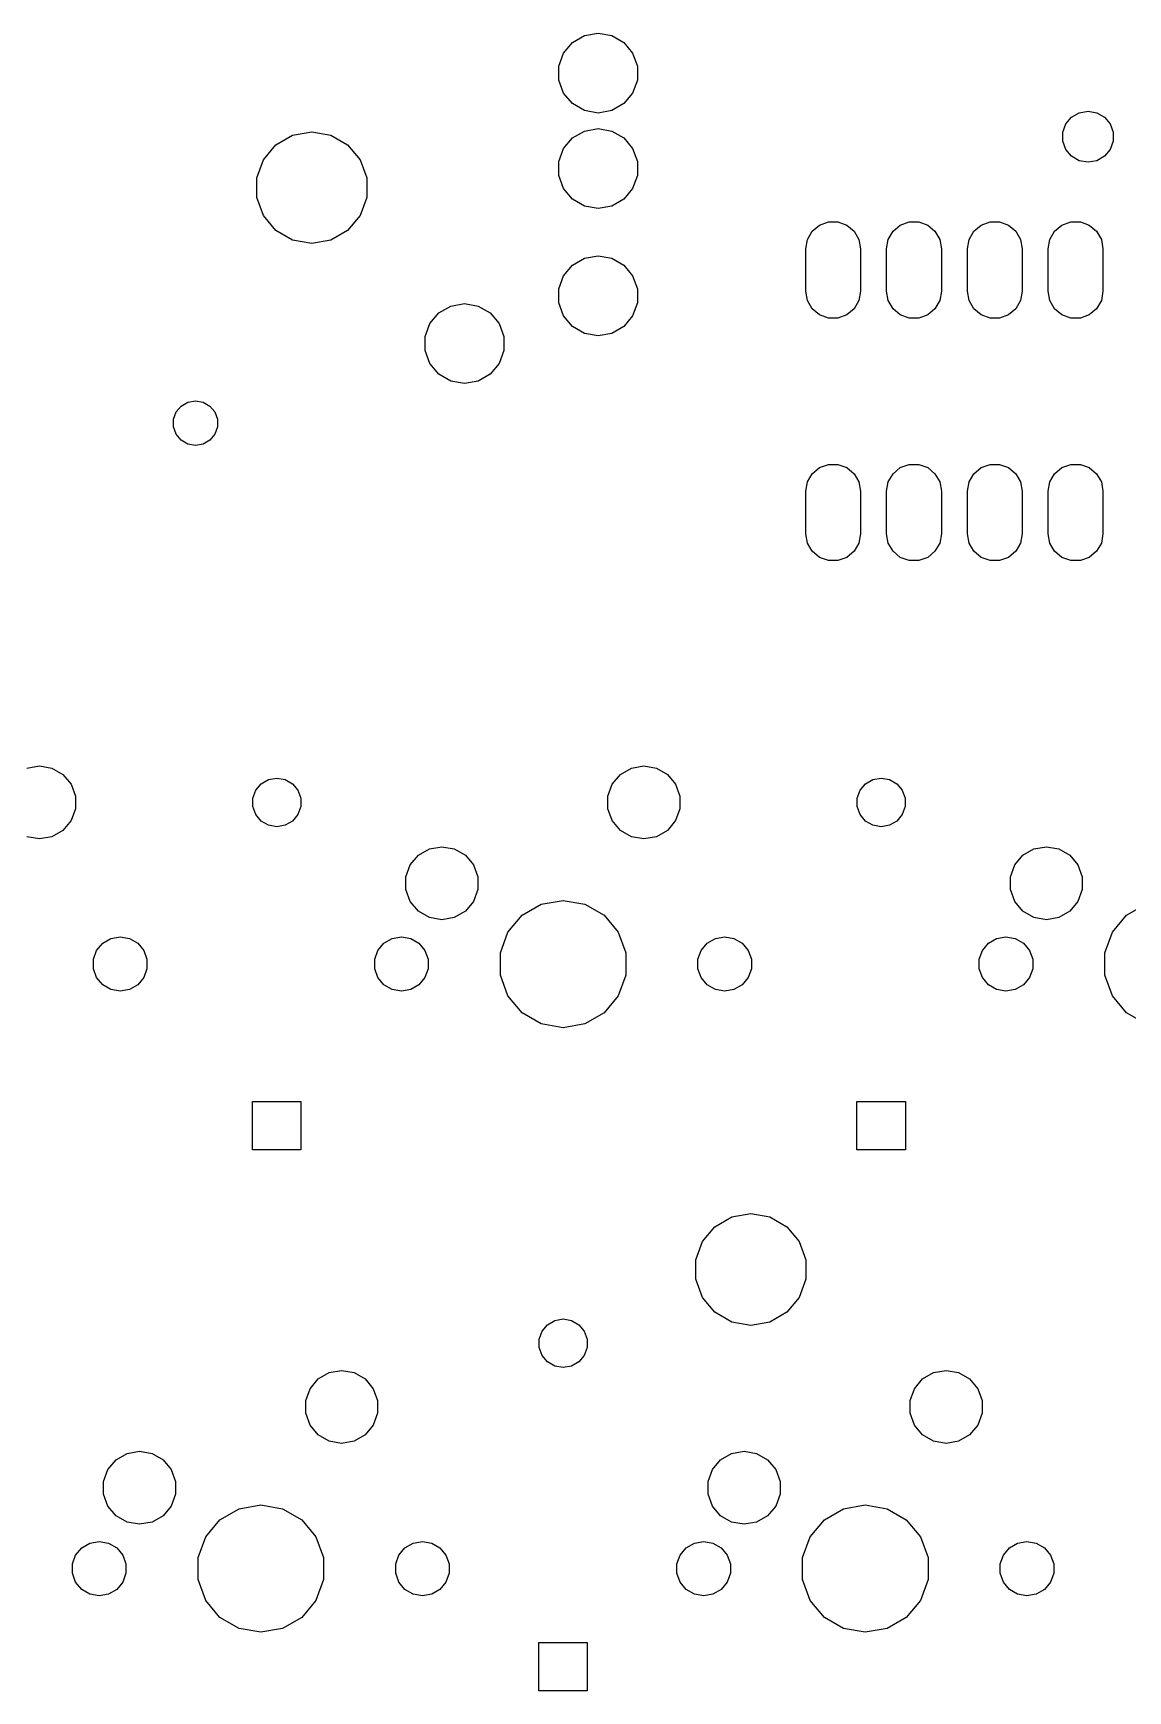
# Model space of a CAD drawing. Extents: x 30 to 168, y -145 to -30.
# Drawn here: x 99.3 to 133.8, y -82.8 to -30.7 of the extents above; entities that cross this region are included whole.
import ezdxf

# ---------------------------------------------------------------- set-up
doc = ezdxf.new("R2010")
doc.units = 0
doc.header["$MEASUREMENT"] = 0
doc.layers.add('BLACK', color=7, linetype='CONTINUOUS')

msp = doc.modelspace()

# ---------------------------------------------------------------- linework, layer by layer
at = {"layer": 'Black'}
for p, q in [((116.013, -31.3726), (116.293, -31.0388)), ((116.293, -31.0388), (116.671, -30.8209)), ((116.671, -30.8209), (117.1, -30.7452)), ((117.1, -30.7452), (117.529, -30.8209)), ((117.529, -30.8209), (117.907, -31.0388)), ((117.907, -31.0388), (118.187, -31.3726)), ((115.864, -31.7821), (116.013, -31.3726)), ((118.187, -31.3726), (118.336, -31.7821)), ((115.864, -32.2179), (115.864, -31.7821)), ((116.013, -32.6274), (115.864, -32.2179)), ((118.336, -32.2179), (118.187, -32.6274)), ((118.336, -31.7821), (118.336, -32.2179)), ((116.293, -32.9612), (116.013, -32.6274)), ((118.187, -32.6274), (117.907, -32.9612)), ((116.671, -33.1791), (116.293, -32.9612)), ((117.1, -33.2548), (116.671, -33.1791)), ((117.529, -33.1791), (117.1, -33.2548)), ((117.907, -32.9612), (117.529, -33.1791)), ((131.984, -33.3848), (132.225, -33.2454)), ((132.225, -33.2454), (132.5, -33.1969)), ((132.5, -33.1969), (132.775, -33.2454)), ((132.775, -33.2454), (133.016, -33.3848)), ((107.499, -33.9493), (108.1, -33.8433)), ((108.1, -33.8433), (108.701, -33.9493)), ((116.293, -34.0388), (116.671, -33.8209)), ((116.671, -33.8209), (117.1, -33.7452)), ((117.1, -33.7452), (117.529, -33.8209)), ((117.529, -33.8209), (117.907, -34.0388)), ((131.709, -33.8606), (131.805, -33.5985)), ((131.709, -34.1394), (131.709, -33.8606)), ((131.805, -33.5985), (131.984, -33.3848)), ((133.016, -33.3848), (133.195, -33.5985)), ((133.195, -33.5985), (133.291, -33.8606)), ((133.291, -33.8606), (133.291, -34.1394)), ((106.579, -34.7217), (106.971, -34.2543)), ((106.971, -34.2543), (107.499, -33.9493)), ((108.701, -33.9493), (109.229, -34.2543)), ((109.229, -34.2543), (109.621, -34.7217)), ((115.864, -34.7821), (116.013, -34.3726)), ((116.013, -34.3726), (116.293, -34.0388)), ((117.907, -34.0388), (118.187, -34.3726)), ((118.187, -34.3726), (118.336, -34.7821)), ((131.805, -34.4015), (131.709, -34.1394)), ((133.291, -34.1394), (133.195, -34.4015)), ((106.37, -35.295), (106.579, -34.7217)), ((109.621, -34.7217), (109.83, -35.295)), ((115.864, -35.2179), (115.864, -34.7821)), ((118.336, -34.7821), (118.336, -35.2179)), ((131.984, -34.6152), (131.805, -34.4015)), ((132.225, -34.7546), (131.984, -34.6152)), ((132.5, -34.8031), (132.225, -34.7546)), ((132.775, -34.7546), (132.5, -34.8031)), ((133.016, -34.6152), (132.775, -34.7546)), ((133.195, -34.4015), (133.016, -34.6152)), ((106.37, -35.905), (106.37, -35.295)), ((109.83, -35.295), (109.83, -35.905)), ((116.013, -35.6274), (115.864, -35.2179)), ((118.336, -35.2179), (118.187, -35.6274)), ((106.579, -36.4783), (106.37, -35.905)), ((109.83, -35.905), (109.621, -36.4783)), ((116.293, -35.9612), (116.013, -35.6274)), ((118.187, -35.6274), (117.907, -35.9612)), ((116.671, -36.1791), (116.293, -35.9612)), ((117.1, -36.2548), (116.671, -36.1791)), ((117.529, -36.1791), (117.1, -36.2548)), ((117.907, -35.9612), (117.529, -36.1791)), ((106.971, -36.9457), (106.579, -36.4783)), ((107.499, -37.2507), (106.971, -36.9457)), ((109.229, -36.9457), (108.701, -37.2507)), ((109.621, -36.4783), (109.229, -36.9457)), ((123.681, -37.2295), (123.831, -36.9707)), ((123.831, -36.9707), (124.06, -36.7787)), ((124.06, -36.7787), (124.341, -36.6765)), ((124.341, -36.6765), (124.639, -36.6765)), ((124.639, -36.6765), (124.92, -36.7787)), ((124.92, -36.7787), (125.149, -36.9707)), ((125.149, -36.9707), (125.299, -37.2295)), ((126.221, -37.2295), (126.371, -36.9707)), ((126.371, -36.9707), (126.6, -36.7787)), ((126.6, -36.7787), (126.881, -36.6765)), ((126.881, -36.6765), (127.179, -36.6765)), ((127.179, -36.6765), (127.46, -36.7787)), ((127.46, -36.7787), (127.689, -36.9707)), ((127.689, -36.9707), (127.839, -37.2295)), ((128.761, -37.2295), (128.911, -36.9707)), ((128.911, -36.9707), (129.14, -36.7787)), ((129.14, -36.7787), (129.421, -36.6765)), ((129.421, -36.6765), (129.719, -36.6765)), ((129.719, -36.6765), (130, -36.7787)), ((130, -36.7787), (130.229, -36.9707)), ((130.229, -36.9707), (130.379, -37.2295)), ((131.301, -37.2295), (131.451, -36.9707)), ((131.451, -36.9707), (131.68, -36.7787)), ((131.68, -36.7787), (131.961, -36.6765)), ((131.961, -36.6765), (132.259, -36.6765)), ((132.259, -36.6765), (132.54, -36.7787)), ((132.54, -36.7787), (132.769, -36.9707)), ((132.769, -36.9707), (132.919, -37.2295)), ((108.1, -37.3567), (107.499, -37.2507)), ((108.701, -37.2507), (108.1, -37.3567)), ((123.63, -37.5238), (123.681, -37.2295)), ((125.299, -37.2295), (125.35, -37.5238)), ((126.17, -37.5238), (126.221, -37.2295)), ((127.839, -37.2295), (127.89, -37.5238)), ((128.71, -37.5238), (128.761, -37.2295)), ((130.379, -37.2295), (130.43, -37.5238)), ((131.25, -37.5238), (131.301, -37.2295)), ((132.919, -37.2295), (132.97, -37.5238)), ((116.293, -38.0388), (116.671, -37.8209)), ((116.671, -37.8209), (117.1, -37.7452)), ((117.1, -37.7452), (117.529, -37.8209)), ((117.529, -37.8209), (117.907, -38.0388)), ((123.63, -38.8562), (123.63, -37.5238)), ((125.35, -37.5238), (125.35, -38.8562)), ((126.17, -38.8562), (126.17, -37.5238)), ((127.89, -37.5238), (127.89, -38.8562)), ((128.71, -38.8562), (128.71, -37.5238)), ((130.43, -37.5238), (130.43, -38.8562)), ((131.25, -38.8562), (131.25, -37.5238)), ((132.97, -37.5238), (132.97, -38.8562)), ((115.864, -38.7821), (116.013, -38.3726)), ((116.013, -38.3726), (116.293, -38.0388)), ((117.907, -38.0388), (118.187, -38.3726)), ((118.187, -38.3726), (118.336, -38.7821)), ((115.864, -39.2179), (115.864, -38.7821)), ((118.336, -38.7821), (118.336, -39.2179)), ((123.681, -39.1505), (123.63, -38.8562)), ((125.35, -38.8562), (125.299, -39.1505)), ((126.221, -39.1505), (126.17, -38.8562)), ((127.89, -38.8562), (127.839, -39.1505)), ((128.761, -39.1505), (128.71, -38.8562)), ((130.43, -38.8562), (130.379, -39.1505)), ((131.301, -39.1505), (131.25, -38.8562)), ((132.97, -38.8562), (132.919, -39.1505)), ((111.813, -39.8726), (112.093, -39.5388)), ((112.093, -39.5388), (112.471, -39.3209)), ((112.471, -39.3209), (112.9, -39.2452)), ((112.9, -39.2452), (113.329, -39.3209)), ((113.329, -39.3209), (113.707, -39.5388)), ((113.707, -39.5388), (113.987, -39.8726)), ((116.013, -39.6274), (115.864, -39.2179)), ((118.336, -39.2179), (118.187, -39.6274)), ((123.831, -39.4093), (123.681, -39.1505)), ((124.06, -39.6013), (123.831, -39.4093)), ((125.149, -39.4093), (124.92, -39.6013)), ((125.299, -39.1505), (125.149, -39.4093)), ((126.371, -39.4093), (126.221, -39.1505)), ((126.6, -39.6013), (126.371, -39.4093)), ((127.689, -39.4093), (127.46, -39.6013)), ((127.839, -39.1505), (127.689, -39.4093)), ((128.911, -39.4093), (128.761, -39.1505)), ((129.14, -39.6013), (128.911, -39.4093)), ((130.229, -39.4093), (130, -39.6013)), ((130.379, -39.1505), (130.229, -39.4093)), ((131.451, -39.4093), (131.301, -39.1505)), ((131.68, -39.6013), (131.451, -39.4093)), ((132.769, -39.4093), (132.54, -39.6013)), ((132.919, -39.1505), (132.769, -39.4093)), ((111.664, -40.2821), (111.813, -39.8726)), ((113.987, -39.8726), (114.136, -40.2821)), ((116.293, -39.9612), (116.013, -39.6274)), ((116.671, -40.1791), (116.293, -39.9612)), ((117.907, -39.9612), (117.529, -40.1791)), ((118.187, -39.6274), (117.907, -39.9612)), ((124.341, -39.7035), (124.06, -39.6013)), ((124.639, -39.7035), (124.341, -39.7035)), ((124.92, -39.6013), (124.639, -39.7035)), ((126.881, -39.7035), (126.6, -39.6013)), ((127.179, -39.7035), (126.881, -39.7035)), ((127.46, -39.6013), (127.179, -39.7035)), ((129.421, -39.7035), (129.14, -39.6013)), ((129.719, -39.7035), (129.421, -39.7035)), ((130, -39.6013), (129.719, -39.7035)), ((131.961, -39.7035), (131.68, -39.6013)), ((132.259, -39.7035), (131.961, -39.7035)), ((132.54, -39.6013), (132.259, -39.7035)), ((111.664, -40.7179), (111.664, -40.2821)), ((114.136, -40.2821), (114.136, -40.7179)), ((117.1, -40.2548), (116.671, -40.1791)), ((117.529, -40.1791), (117.1, -40.2548)), ((111.813, -41.1274), (111.664, -40.7179)), ((112.093, -41.4612), (111.813, -41.1274)), ((113.987, -41.1274), (113.707, -41.4612)), ((114.136, -40.7179), (113.987, -41.1274)), ((112.471, -41.6791), (112.093, -41.4612)), ((113.707, -41.4612), (113.329, -41.6791)), ((112.9, -41.7548), (112.471, -41.6791)), ((113.329, -41.6791), (112.9, -41.7548)), ((103.754, -42.8782), (103.838, -42.6494)), ((103.838, -42.6494), (103.994, -42.4629)), ((103.994, -42.4629), (104.205, -42.3411)), ((104.205, -42.3411), (104.445, -42.2988)), ((104.445, -42.2988), (104.685, -42.3411)), ((104.685, -42.3411), (104.896, -42.4629)), ((104.896, -42.4629), (105.052, -42.6494)), ((105.052, -42.6494), (105.136, -42.8782)), ((103.754, -43.1218), (103.754, -42.8782)), ((103.838, -43.3506), (103.754, -43.1218)), ((105.136, -43.1218), (105.052, -43.3506)), ((105.136, -42.8782), (105.136, -43.1218)), ((103.994, -43.5371), (103.838, -43.3506)), ((104.205, -43.6589), (103.994, -43.5371)), ((104.445, -43.7012), (104.205, -43.6589)), ((104.685, -43.6589), (104.445, -43.7012)), ((104.896, -43.5371), (104.685, -43.6589)), ((105.052, -43.3506), (104.896, -43.5371)), ((123.681, -44.8495), (123.831, -44.5907)), ((123.831, -44.5907), (124.06, -44.3987)), ((124.06, -44.3987), (124.341, -44.2965)), ((124.341, -44.2965), (124.639, -44.2965)), ((124.639, -44.2965), (124.92, -44.3987)), ((124.92, -44.3987), (125.149, -44.5907)), ((125.149, -44.5907), (125.299, -44.8495)), ((126.221, -44.8495), (126.371, -44.5907)), ((126.371, -44.5907), (126.6, -44.3987)), ((126.6, -44.3987), (126.881, -44.2965)), ((126.881, -44.2965), (127.179, -44.2965)), ((127.179, -44.2965), (127.46, -44.3987)), ((127.46, -44.3987), (127.689, -44.5907)), ((127.689, -44.5907), (127.839, -44.8495)), ((128.761, -44.8495), (128.911, -44.5907)), ((128.911, -44.5907), (129.14, -44.3987)), ((129.14, -44.3987), (129.421, -44.2965)), ((129.421, -44.2965), (129.719, -44.2965)), ((129.719, -44.2965), (130, -44.3987)), ((130, -44.3987), (130.229, -44.5907)), ((130.229, -44.5907), (130.379, -44.8495)), ((131.301, -44.8495), (131.451, -44.5907)), ((131.451, -44.5907), (131.68, -44.3987)), ((131.68, -44.3987), (131.961, -44.2965)), ((131.961, -44.2965), (132.259, -44.2965)), ((132.259, -44.2965), (132.54, -44.3987)), ((132.54, -44.3987), (132.769, -44.5907)), ((132.769, -44.5907), (132.919, -44.8495)), ((123.63, -45.1438), (123.681, -44.8495)), ((123.63, -46.4762), (123.63, -45.1438)), ((125.299, -44.8495), (125.35, -45.1438)), ((125.35, -45.1438), (125.35, -46.4762)), ((126.17, -45.1438), (126.221, -44.8495)), ((126.17, -46.4762), (126.17, -45.1438)), ((127.839, -44.8495), (127.89, -45.1438)), ((127.89, -45.1438), (127.89, -46.4762)), ((128.71, -45.1438), (128.761, -44.8495)), ((128.71, -46.4762), (128.71, -45.1438)), ((130.379, -44.8495), (130.43, -45.1438)), ((130.43, -45.1438), (130.43, -46.4762)), ((131.25, -45.1438), (131.301, -44.8495)), ((131.25, -46.4762), (131.25, -45.1438)), ((132.919, -44.8495), (132.97, -45.1438)), ((132.97, -45.1438), (132.97, -46.4762)), ((123.681, -46.7705), (123.63, -46.4762)), ((123.831, -47.0293), (123.681, -46.7705)), ((125.299, -46.7705), (125.149, -47.0293)), ((125.35, -46.4762), (125.299, -46.7705)), ((126.221, -46.7705), (126.17, -46.4762)), ((126.371, -47.0293), (126.221, -46.7705)), ((127.839, -46.7705), (127.689, -47.0293)), ((127.89, -46.4762), (127.839, -46.7705)), ((128.761, -46.7705), (128.71, -46.4762)), ((128.911, -47.0293), (128.761, -46.7705)), ((130.379, -46.7705), (130.229, -47.0293)), ((130.43, -46.4762), (130.379, -46.7705)), ((131.301, -46.7705), (131.25, -46.4762)), ((131.451, -47.0293), (131.301, -46.7705)), ((132.919, -46.7705), (132.769, -47.0293)), ((132.97, -46.4762), (132.919, -46.7705)), ((124.06, -47.2213), (123.831, -47.0293)), ((124.341, -47.3235), (124.06, -47.2213)), ((124.639, -47.3235), (124.341, -47.3235)), ((124.92, -47.2213), (124.639, -47.3235)), ((125.149, -47.0293), (124.92, -47.2213)), ((126.6, -47.2213), (126.371, -47.0293)), ((126.881, -47.3235), (126.6, -47.2213)), ((127.179, -47.3235), (126.881, -47.3235)), ((127.46, -47.2213), (127.179, -47.3235)), ((127.689, -47.0293), (127.46, -47.2213)), ((129.14, -47.2213), (128.911, -47.0293)), ((129.421, -47.3235), (129.14, -47.2213)), ((129.719, -47.3235), (129.421, -47.3235)), ((130, -47.2213), (129.719, -47.3235)), ((130.229, -47.0293), (130, -47.2213)), ((131.68, -47.2213), (131.451, -47.0293)), ((131.961, -47.3235), (131.68, -47.2213)), ((132.259, -47.3235), (131.961, -47.3235)), ((132.54, -47.2213), (132.259, -47.3235)), ((132.769, -47.0293), (132.54, -47.2213)), ((99.1476, -53.8418), (99.54, -53.7726)), ((99.54, -53.7726), (99.9324, -53.8418)), ((99.9324, -53.8418), (100.278, -54.0411)), ((100.278, -54.0411), (100.534, -54.3463)), ((106.738, -54.2012), (107, -54.1551)), ((107, -54.1551), (107.262, -54.2012)), ((117.546, -54.3463), (117.802, -54.0411)), ((117.802, -54.0411), (118.148, -53.8418)), ((118.148, -53.8418), (118.54, -53.7726)), ((118.54, -53.7726), (118.932, -53.8418)), ((118.932, -53.8418), (119.278, -54.0411)), ((119.278, -54.0411), (119.534, -54.3463)), ((125.738, -54.2012), (126, -54.1551)), ((126, -54.1551), (126.262, -54.2012)), ((100.534, -54.3463), (100.67, -54.7208)), ((106.247, -54.7872), (106.338, -54.5375)), ((106.338, -54.5375), (106.508, -54.334)), ((106.508, -54.334), (106.738, -54.2012)), ((107.262, -54.2012), (107.492, -54.334)), ((107.492, -54.334), (107.662, -54.5375)), ((107.662, -54.5375), (107.753, -54.7872)), ((117.41, -54.7208), (117.546, -54.3463)), ((119.534, -54.3463), (119.67, -54.7208)), ((125.247, -54.7872), (125.338, -54.5375)), ((125.338, -54.5375), (125.508, -54.334)), ((125.508, -54.334), (125.738, -54.2012)), ((126.262, -54.2012), (126.492, -54.334)), ((126.492, -54.334), (126.662, -54.5375)), ((126.662, -54.5375), (126.753, -54.7872)), ((100.67, -55.1192), (100.534, -55.4937)), ((100.67, -54.7208), (100.67, -55.1192)), ((106.247, -55.0528), (106.247, -54.7872)), ((106.338, -55.3025), (106.247, -55.0528)), ((107.753, -55.0528), (107.662, -55.3025)), ((107.753, -54.7872), (107.753, -55.0528)), ((117.41, -55.1192), (117.41, -54.7208)), ((117.546, -55.4937), (117.41, -55.1192)), ((119.67, -55.1192), (119.534, -55.4937)), ((119.67, -54.7208), (119.67, -55.1192)), ((125.247, -55.0528), (125.247, -54.7872)), ((125.338, -55.3025), (125.247, -55.0528)), ((126.753, -55.0528), (126.662, -55.3025)), ((126.753, -54.7872), (126.753, -55.0528)), ((100.534, -55.4937), (100.278, -55.7989)), ((106.508, -55.506), (106.338, -55.3025)), ((106.738, -55.6388), (106.508, -55.506)), ((107, -55.6849), (106.738, -55.6388)), ((107.262, -55.6388), (107, -55.6849)), ((107.492, -55.506), (107.262, -55.6388)), ((107.662, -55.3025), (107.492, -55.506)), ((117.802, -55.7989), (117.546, -55.4937)), ((119.534, -55.4937), (119.278, -55.7989)), ((125.508, -55.506), (125.338, -55.3025)), ((125.738, -55.6388), (125.508, -55.506)), ((126, -55.6849), (125.738, -55.6388)), ((126.262, -55.6388), (126, -55.6849)), ((126.492, -55.506), (126.262, -55.6388)), ((126.662, -55.3025), (126.492, -55.506)), ((99.54, -56.0674), (99.1476, -55.9982)), ((99.9324, -55.9982), (99.54, -56.0674)), ((100.278, -55.7989), (99.9324, -55.9982)), ((118.148, -55.9982), (117.802, -55.7989)), ((118.54, -56.0674), (118.148, -55.9982)), ((118.932, -55.9982), (118.54, -56.0674)), ((119.278, -55.7989), (118.932, -55.9982)), ((111.196, -56.8863), (111.452, -56.5811)), ((111.452, -56.5811), (111.798, -56.3818)), ((111.798, -56.3818), (112.19, -56.3126)), ((112.19, -56.3126), (112.582, -56.3818)), ((112.582, -56.3818), (112.928, -56.5811)), ((112.928, -56.5811), (113.184, -56.8863)), ((130.196, -56.8863), (130.452, -56.5811)), ((130.452, -56.5811), (130.798, -56.3818)), ((130.798, -56.3818), (131.19, -56.3126)), ((131.19, -56.3126), (131.582, -56.3818)), ((131.582, -56.3818), (131.928, -56.5811)), ((131.928, -56.5811), (132.184, -56.8863)), ((111.06, -57.2608), (111.196, -56.8863)), ((111.06, -57.6592), (111.06, -57.2608)), ((113.184, -56.8863), (113.32, -57.2608)), ((113.32, -57.2608), (113.32, -57.6592)), ((130.06, -57.2608), (130.196, -56.8863)), ((130.06, -57.6592), (130.06, -57.2608)), ((132.184, -56.8863), (132.32, -57.2608)), ((132.32, -57.2608), (132.32, -57.6592)), ((111.196, -58.0337), (111.06, -57.6592)), ((113.32, -57.6592), (113.184, -58.0337)), ((130.196, -58.0337), (130.06, -57.6592)), ((132.32, -57.6592), (132.184, -58.0337)), ((111.452, -58.3389), (111.196, -58.0337)), ((111.798, -58.5382), (111.452, -58.3389)), ((112.928, -58.3389), (112.582, -58.5382)), ((113.184, -58.0337), (112.928, -58.3389)), ((114.713, -58.4667), (115.315, -58.1192)), ((115.315, -58.1192), (116, -57.9985)), ((116, -57.9985), (116.685, -58.1192)), ((116.685, -58.1192), (117.287, -58.4667)), ((130.452, -58.3389), (130.196, -58.0337)), ((130.798, -58.5382), (130.452, -58.3389)), ((131.928, -58.3389), (131.582, -58.5382)), ((132.184, -58.0337), (131.928, -58.3389)), ((133.713, -58.4667), (134.315, -58.1192)), ((112.19, -58.6074), (111.798, -58.5382)), ((112.582, -58.5382), (112.19, -58.6074)), ((114.267, -58.9992), (114.713, -58.4667)), ((117.287, -58.4667), (117.733, -58.9992)), ((131.19, -58.6074), (130.798, -58.5382)), ((131.582, -58.5382), (131.19, -58.6074)), ((133.267, -58.9992), (133.713, -58.4667)), ((101.34, -59.5729), (101.531, -59.3457)), ((101.531, -59.3457), (101.788, -59.1974)), ((101.788, -59.1974), (102.08, -59.1458)), ((102.08, -59.1458), (102.372, -59.1974)), ((102.372, -59.1974), (102.629, -59.3457)), ((102.629, -59.3457), (102.82, -59.5729)), ((110.18, -59.5729), (110.371, -59.3457)), ((110.371, -59.3457), (110.628, -59.1974)), ((110.628, -59.1974), (110.92, -59.1458)), ((110.92, -59.1458), (111.212, -59.1974)), ((111.212, -59.1974), (111.469, -59.3457)), ((111.469, -59.3457), (111.66, -59.5729)), ((114.029, -59.6524), (114.267, -58.9992)), ((117.733, -58.9992), (117.971, -59.6524)), ((120.34, -59.5729), (120.531, -59.3457)), ((120.531, -59.3457), (120.788, -59.1974)), ((120.788, -59.1974), (121.08, -59.1458)), ((121.08, -59.1458), (121.372, -59.1974)), ((121.372, -59.1974), (121.629, -59.3457)), ((121.629, -59.3457), (121.82, -59.5729)), ((129.18, -59.5729), (129.371, -59.3457)), ((129.371, -59.3457), (129.628, -59.1974)), ((129.628, -59.1974), (129.92, -59.1458)), ((129.92, -59.1458), (130.212, -59.1974)), ((130.212, -59.1974), (130.469, -59.3457)), ((130.469, -59.3457), (130.66, -59.5729)), ((133.029, -59.6524), (133.267, -58.9992)), ((101.239, -59.8517), (101.34, -59.5729)), ((101.239, -60.1483), (101.239, -59.8517)), ((102.82, -59.5729), (102.921, -59.8517)), ((102.921, -59.8517), (102.921, -60.1483)), ((110.079, -59.8517), (110.18, -59.5729)), ((110.079, -60.1483), (110.079, -59.8517)), ((111.66, -59.5729), (111.761, -59.8517)), ((111.761, -59.8517), (111.761, -60.1483)), ((114.029, -60.3476), (114.029, -59.6524)), ((117.971, -59.6524), (117.971, -60.3476)), ((120.239, -59.8517), (120.34, -59.5729)), ((120.239, -60.1483), (120.239, -59.8517)), ((121.82, -59.5729), (121.921, -59.8517)), ((121.921, -59.8517), (121.921, -60.1483)), ((129.079, -59.8517), (129.18, -59.5729)), ((129.079, -60.1483), (129.079, -59.8517)), ((130.66, -59.5729), (130.761, -59.8517)), ((130.761, -59.8517), (130.761, -60.1483)), ((133.029, -60.3476), (133.029, -59.6524)), ((101.34, -60.4271), (101.239, -60.1483)), ((101.531, -60.6543), (101.34, -60.4271)), ((102.82, -60.4271), (102.629, -60.6543)), ((102.921, -60.1483), (102.82, -60.4271)), ((110.18, -60.4271), (110.079, -60.1483)), ((110.371, -60.6543), (110.18, -60.4271)), ((111.66, -60.4271), (111.469, -60.6543)), ((111.761, -60.1483), (111.66, -60.4271)), ((114.267, -61.0008), (114.029, -60.3476)), ((117.971, -60.3476), (117.733, -61.0008)), ((120.34, -60.4271), (120.239, -60.1483)), ((120.531, -60.6543), (120.34, -60.4271)), ((121.82, -60.4271), (121.629, -60.6543)), ((121.921, -60.1483), (121.82, -60.4271)), ((129.18, -60.4271), (129.079, -60.1483)), ((129.371, -60.6543), (129.18, -60.4271)), ((130.66, -60.4271), (130.469, -60.6543)), ((130.761, -60.1483), (130.66, -60.4271)), ((133.267, -61.0008), (133.029, -60.3476)), ((101.788, -60.8026), (101.531, -60.6543)), ((102.08, -60.8541), (101.788, -60.8026)), ((102.372, -60.8026), (102.08, -60.8541)), ((102.629, -60.6543), (102.372, -60.8026)), ((110.628, -60.8026), (110.371, -60.6543)), ((110.92, -60.8541), (110.628, -60.8026)), ((111.212, -60.8026), (110.92, -60.8541)), ((111.469, -60.6543), (111.212, -60.8026)), ((120.788, -60.8026), (120.531, -60.6543)), ((121.08, -60.8541), (120.788, -60.8026)), ((121.372, -60.8026), (121.08, -60.8541)), ((121.629, -60.6543), (121.372, -60.8026)), ((129.628, -60.8026), (129.371, -60.6543)), ((129.92, -60.8541), (129.628, -60.8026)), ((130.212, -60.8026), (129.92, -60.8541)), ((130.469, -60.6543), (130.212, -60.8026)), ((114.713, -61.5332), (114.267, -61.0008)), ((117.733, -61.0008), (117.287, -61.5332)), ((133.713, -61.5332), (133.267, -61.0008)), ((115.315, -61.8808), (114.713, -61.5332)), ((116, -62.0015), (115.315, -61.8808)), ((116.685, -61.8808), (116, -62.0015)), ((117.287, -61.5332), (116.685, -61.8808)), ((134.315, -61.8808), (133.713, -61.5332)), ((106.238, -65.842), (106.238, -64.318)), ((106.238, -64.318), (107.762, -64.318)), ((107.762, -64.318), (107.762, -65.842)), ((125.238, -65.842), (125.238, -64.318)), ((125.238, -64.318), (126.762, -64.318)), ((126.762, -64.318), (126.762, -65.842)), ((107.762, -65.842), (106.238, -65.842)), ((126.762, -65.842), (125.238, -65.842)), ((120.771, -68.2543), (121.299, -67.9493)), ((121.299, -67.9493), (121.9, -67.8433)), ((121.9, -67.8433), (122.501, -67.9493)), ((122.501, -67.9493), (123.029, -68.2543)), ((120.17, -69.295), (120.379, -68.7217)), ((120.379, -68.7217), (120.771, -68.2543)), ((123.029, -68.2543), (123.421, -68.7217)), ((123.421, -68.7217), (123.63, -69.295)), ((120.17, -69.905), (120.17, -69.295)), ((123.63, -69.295), (123.63, -69.905)), ((120.379, -70.4783), (120.17, -69.905)), ((123.63, -69.905), (123.421, -70.4783)), ((120.771, -70.9457), (120.379, -70.4783)), ((123.421, -70.4783), (123.029, -70.9457)), ((115.338, -71.5375), (115.508, -71.334)), ((115.508, -71.334), (115.738, -71.2012)), ((115.738, -71.2012), (116, -71.1551)), ((116, -71.1551), (116.262, -71.2012)), ((116.262, -71.2012), (116.492, -71.334)), ((116.492, -71.334), (116.662, -71.5375)), ((121.299, -71.2507), (120.771, -70.9457)), ((121.9, -71.3567), (121.299, -71.2507)), ((122.501, -71.2507), (121.9, -71.3567)), ((123.029, -70.9457), (122.501, -71.2507)), ((115.247, -71.7872), (115.338, -71.5375)), ((115.247, -72.0528), (115.247, -71.7872)), ((116.662, -71.5375), (116.753, -71.7872)), ((116.753, -71.7872), (116.753, -72.0528)), ((115.338, -72.3025), (115.247, -72.0528)), ((115.508, -72.506), (115.338, -72.3025)), ((116.662, -72.3025), (116.492, -72.506)), ((116.753, -72.0528), (116.662, -72.3025)), ((108.302, -73.0411), (108.648, -72.8418)), ((108.648, -72.8418), (109.04, -72.7726)), ((109.04, -72.7726), (109.432, -72.8418)), ((109.432, -72.8418), (109.778, -73.0411)), ((115.738, -72.6388), (115.508, -72.506)), ((116, -72.6849), (115.738, -72.6388)), ((116.262, -72.6388), (116, -72.6849)), ((116.492, -72.506), (116.262, -72.6388)), ((127.302, -73.0411), (127.648, -72.8418)), ((127.648, -72.8418), (128.04, -72.7726)), ((128.04, -72.7726), (128.432, -72.8418)), ((128.432, -72.8418), (128.778, -73.0411)), ((107.91, -73.7208), (108.046, -73.3463)), ((108.046, -73.3463), (108.302, -73.0411)), ((109.778, -73.0411), (110.034, -73.3463)), ((110.034, -73.3463), (110.17, -73.7208)), ((126.91, -73.7208), (127.046, -73.3463)), ((127.046, -73.3463), (127.302, -73.0411)), ((128.778, -73.0411), (129.034, -73.3463)), ((129.034, -73.3463), (129.17, -73.7208)), ((107.91, -74.1192), (107.91, -73.7208)), ((110.17, -73.7208), (110.17, -74.1192)), ((126.91, -74.1192), (126.91, -73.7208)), ((129.17, -73.7208), (129.17, -74.1192)), ((108.046, -74.4937), (107.91, -74.1192)), ((108.302, -74.7989), (108.046, -74.4937)), ((110.034, -74.4937), (109.778, -74.7989)), ((110.17, -74.1192), (110.034, -74.4937)), ((127.046, -74.4937), (126.91, -74.1192)), ((127.302, -74.7989), (127.046, -74.4937)), ((129.034, -74.4937), (128.778, -74.7989)), ((129.17, -74.1192), (129.034, -74.4937)), ((108.648, -74.9982), (108.302, -74.7989)), ((109.04, -75.0674), (108.648, -74.9982)), ((109.432, -74.9982), (109.04, -75.0674)), ((109.778, -74.7989), (109.432, -74.9982)), ((127.648, -74.9982), (127.302, -74.7989)), ((128.04, -75.0674), (127.648, -74.9982)), ((128.432, -74.9982), (128.04, -75.0674)), ((128.778, -74.7989), (128.432, -74.9982)), ((101.952, -75.5811), (102.298, -75.3818)), ((102.298, -75.3818), (102.69, -75.3126)), ((102.69, -75.3126), (103.082, -75.3818)), ((103.082, -75.3818), (103.428, -75.5811)), ((120.952, -75.5811), (121.298, -75.3818)), ((121.298, -75.3818), (121.69, -75.3126)), ((121.69, -75.3126), (122.082, -75.3818)), ((122.082, -75.3818), (122.428, -75.5811)), ((101.56, -76.2608), (101.696, -75.8863)), ((101.696, -75.8863), (101.952, -75.5811)), ((103.428, -75.5811), (103.684, -75.8863)), ((103.684, -75.8863), (103.82, -76.2608)), ((120.56, -76.2608), (120.696, -75.8863)), ((120.696, -75.8863), (120.952, -75.5811)), ((122.428, -75.5811), (122.684, -75.8863)), ((122.684, -75.8863), (122.82, -76.2608)), ((101.56, -76.6592), (101.56, -76.2608)), ((103.82, -76.2608), (103.82, -76.6592)), ((120.56, -76.6592), (120.56, -76.2608)), ((122.82, -76.2608), (122.82, -76.6592)), ((101.696, -77.0337), (101.56, -76.6592)), ((101.952, -77.3389), (101.696, -77.0337)), ((103.684, -77.0337), (103.428, -77.3389)), ((103.82, -76.6592), (103.684, -77.0337)), ((105.815, -77.1192), (106.5, -76.9985)), ((106.5, -76.9985), (107.185, -77.1192)), ((120.696, -77.0337), (120.56, -76.6592)), ((120.952, -77.3389), (120.696, -77.0337)), ((122.684, -77.0337), (122.428, -77.3389)), ((122.82, -76.6592), (122.684, -77.0337)), ((124.815, -77.1192), (125.5, -76.9985)), ((125.5, -76.9985), (126.185, -77.1192)), ((102.298, -77.5382), (101.952, -77.3389)), ((102.69, -77.6074), (102.298, -77.5382)), ((103.082, -77.5382), (102.69, -77.6074)), ((103.428, -77.3389), (103.082, -77.5382)), ((104.767, -77.9992), (105.213, -77.4667)), ((105.213, -77.4667), (105.815, -77.1192)), ((107.185, -77.1192), (107.787, -77.4667)), ((107.787, -77.4667), (108.233, -77.9992)), ((121.298, -77.5382), (120.952, -77.3389)), ((121.69, -77.6074), (121.298, -77.5382)), ((122.082, -77.5382), (121.69, -77.6074)), ((122.428, -77.3389), (122.082, -77.5382)), ((123.767, -77.9992), (124.213, -77.4667)), ((124.213, -77.4667), (124.815, -77.1192)), ((126.185, -77.1192), (126.787, -77.4667)), ((126.787, -77.4667), (127.233, -77.9992)), ((104.529, -78.6524), (104.767, -77.9992)), ((108.233, -77.9992), (108.471, -78.6524)), ((123.529, -78.6524), (123.767, -77.9992)), ((127.233, -77.9992), (127.471, -78.6524)), ((100.579, -78.8517), (100.68, -78.5729)), ((100.68, -78.5729), (100.871, -78.3457)), ((100.871, -78.3457), (101.128, -78.1974)), ((101.128, -78.1974), (101.42, -78.1458)), ((101.42, -78.1458), (101.712, -78.1974)), ((101.712, -78.1974), (101.969, -78.3457)), ((101.969, -78.3457), (102.16, -78.5729)), ((102.16, -78.5729), (102.261, -78.8517)), ((104.529, -79.3476), (104.529, -78.6524)), ((108.471, -78.6524), (108.471, -79.3476)), ((110.739, -78.8517), (110.84, -78.5729)), ((110.84, -78.5729), (111.031, -78.3457)), ((111.031, -78.3457), (111.288, -78.1974)), ((111.288, -78.1974), (111.58, -78.1458)), ((111.58, -78.1458), (111.872, -78.1974)), ((111.872, -78.1974), (112.129, -78.3457)), ((112.129, -78.3457), (112.32, -78.5729)), ((112.32, -78.5729), (112.421, -78.8517)), ((119.579, -78.8517), (119.68, -78.5729)), ((119.68, -78.5729), (119.871, -78.3457)), ((119.871, -78.3457), (120.128, -78.1974)), ((120.128, -78.1974), (120.42, -78.1458)), ((120.42, -78.1458), (120.712, -78.1974)), ((120.712, -78.1974), (120.969, -78.3457)), ((120.969, -78.3457), (121.16, -78.5729)), ((121.16, -78.5729), (121.261, -78.8517)), ((123.529, -79.3476), (123.529, -78.6524)), ((127.471, -78.6524), (127.471, -79.3476)), ((129.739, -78.8517), (129.84, -78.5729)), ((129.84, -78.5729), (130.031, -78.3457)), ((130.031, -78.3457), (130.288, -78.1974)), ((130.288, -78.1974), (130.58, -78.1458)), ((130.58, -78.1458), (130.872, -78.1974)), ((130.872, -78.1974), (131.129, -78.3457)), ((131.129, -78.3457), (131.32, -78.5729)), ((131.32, -78.5729), (131.421, -78.8517)), ((100.579, -79.1483), (100.579, -78.8517)), ((100.68, -79.4271), (100.579, -79.1483)), ((102.261, -79.1483), (102.16, -79.4271)), ((102.261, -78.8517), (102.261, -79.1483)), ((110.739, -79.1483), (110.739, -78.8517)), ((110.84, -79.4271), (110.739, -79.1483)), ((112.421, -79.1483), (112.32, -79.4271)), ((112.421, -78.8517), (112.421, -79.1483)), ((119.579, -79.1483), (119.579, -78.8517)), ((119.68, -79.4271), (119.579, -79.1483)), ((121.261, -79.1483), (121.16, -79.4271)), ((121.261, -78.8517), (121.261, -79.1483)), ((129.739, -79.1483), (129.739, -78.8517)), ((129.84, -79.4271), (129.739, -79.1483)), ((131.421, -79.1483), (131.32, -79.4271)), ((131.421, -78.8517), (131.421, -79.1483)), ((100.871, -79.6543), (100.68, -79.4271)), ((101.128, -79.8026), (100.871, -79.6543)), ((101.969, -79.6543), (101.712, -79.8026)), ((102.16, -79.4271), (101.969, -79.6543)), ((104.767, -80.0008), (104.529, -79.3476)), ((108.471, -79.3476), (108.233, -80.0008)), ((111.031, -79.6543), (110.84, -79.4271)), ((111.288, -79.8026), (111.031, -79.6543)), ((112.129, -79.6543), (111.872, -79.8026)), ((112.32, -79.4271), (112.129, -79.6543)), ((119.871, -79.6543), (119.68, -79.4271)), ((120.128, -79.8026), (119.871, -79.6543)), ((120.969, -79.6543), (120.712, -79.8026)), ((121.16, -79.4271), (120.969, -79.6543)), ((123.767, -80.0008), (123.529, -79.3476)), ((127.471, -79.3476), (127.233, -80.0008)), ((130.031, -79.6543), (129.84, -79.4271)), ((130.288, -79.8026), (130.031, -79.6543)), ((131.129, -79.6543), (130.872, -79.8026)), ((131.32, -79.4271), (131.129, -79.6543)), ((101.42, -79.8541), (101.128, -79.8026)), ((101.712, -79.8026), (101.42, -79.8541)), ((105.213, -80.5332), (104.767, -80.0008)), ((108.233, -80.0008), (107.787, -80.5332)), ((111.58, -79.8541), (111.288, -79.8026)), ((111.872, -79.8026), (111.58, -79.8541)), ((120.42, -79.8541), (120.128, -79.8026)), ((120.712, -79.8026), (120.42, -79.8541)), ((124.213, -80.5332), (123.767, -80.0008)), ((127.233, -80.0008), (126.787, -80.5332)), ((130.58, -79.8541), (130.288, -79.8026)), ((130.872, -79.8026), (130.58, -79.8541)), ((105.815, -80.8808), (105.213, -80.5332)), ((107.787, -80.5332), (107.185, -80.8808)), ((124.815, -80.8808), (124.213, -80.5332)), ((126.787, -80.5332), (126.185, -80.8808)), ((106.5, -81.0015), (105.815, -80.8808)), ((107.185, -80.8808), (106.5, -81.0015)), ((125.5, -81.0015), (124.815, -80.8808)), ((126.185, -80.8808), (125.5, -81.0015)), ((115.238, -82.842), (115.238, -81.318)), ((115.238, -81.318), (116.762, -81.318)), ((116.762, -81.318), (116.762, -82.842)), ((116.762, -82.842), (115.238, -82.842))]:
    msp.add_line(p, q, dxfattribs=at)

doc.saveas('drawing.dxf')
